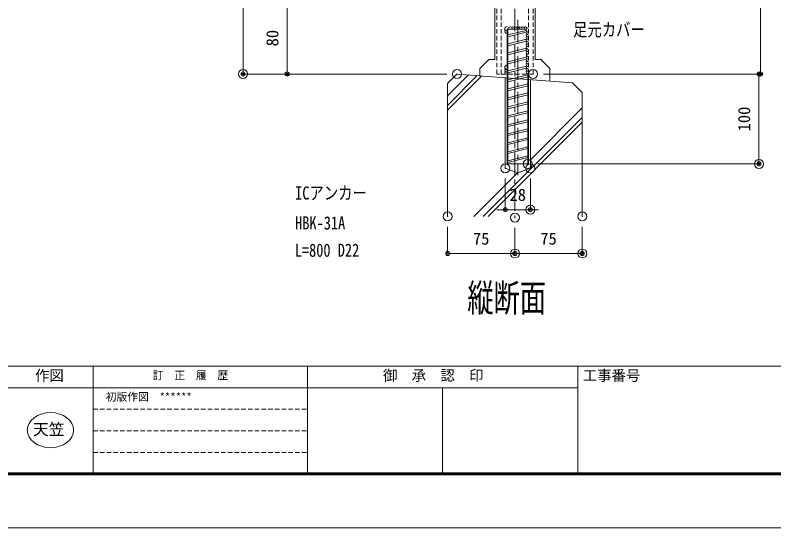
# Model space of a CAD drawing. Units: millimetres, scale not verified. Extents: x -3580 to 3580, y -1188 to 1188.
# Drawn here: x 1485 to 2330, y -1188 to -617 of the extents above; entities that cross this region are included whole.
import ezdxf
from ezdxf.enums import TextEntityAlignment as Align

# ---------------------------------------------------------------- set-up
doc = ezdxf.new("R2010")
doc.units = ezdxf.units.MM
doc.header["$LTSCALE"] = 20
doc.header["$PDMODE"] = 32
doc.header["$PDSIZE"] = 10
doc.linetypes.add('USER1', pattern=[2, 1.25, -0.25, 0.25, -0.25])
doc.linetypes.add('USER3', pattern=[0.375, 0.25, -0.125])
for name, color, linetype, lineweight in [('0-0_0', 7, 'Continuous', 18), ('0-1_DEFPOINTS', 7, 'Continuous', 18), ('0-3_アンカー', 4, 'Continuous', 18), ('0-4_WAKU', 7, 'Continuous', 18), ('0-7_2躯体線', 4, 'Continuous', 18), ('0-8_3中心線', 2, 'USER1', 18), ('0-A_1手摺寸法', 7, 'Continuous', 18)]:
    doc.layers.add(name, color=color, linetype=linetype, lineweight=lineweight)
doc.layers.add('0-2_MOJI', color=7, linetype='Continuous')
doc.styles.add('ＭＳ ゴシック', font='')
doc.styles.get('ＭＳ ゴシック').set_extended_font_data('MS Gothic')

# ---------------------------------------------------------------- blocks, each defined once
blk = doc.blocks.new('_ORIGIN2')
at = {"layer": '0-0_0'}
blk.add_line((-0.5, 0), (-1, 0), dxfattribs=at)
for radius in [0.5, 0.25]:
    blk.add_circle((0, 0), radius, dxfattribs=at)
blk = doc.blocks.new('D105')
at = {"layer": '0-1_DEFPOINTS'}
for p in [(3827.44, -178.95), (4062.65, -178.95), (4016.65, -258.95)]:
    blk.add_point(p, dxfattribs=at)
at = {"layer": '0-A_1手摺寸法'}
for p, q in [((4051.15, -178.95), (3827.44, -178.95)), ((3827.44, -254.35), (3827.44, -183.55)), ((4005.15, -258.95), (3827.44, -258.95))]:
    blk.add_line(p, q, dxfattribs=at)
at = {"layer": '0-A_1手摺寸法', "xscale": 4.6, "yscale": 4.6}
for p, rotation in [((3827.44, -178.95), 90), ((3827.44, -258.95), 270)]:
    blk.add_blockref('_ORIGIN2', p, dxfattribs=dict(at, rotation=rotation))
at = {"layer": '0-A_1手摺寸法', "style": 'ＭＳ ゴシック'}
blk.add_text('80', height=13.49, rotation=90, dxfattribs=at).set_placement((3821.69, -228.15), align=Align.BOTTOM_LEFT)
blk = doc.blocks.new('D106')
at = {"layer": '0-1_DEFPOINTS'}
for p in [(4051.15, 841.05), (3778.21, -258.95), (4016.65, -258.95)]:
    blk.add_point(p, dxfattribs=at)
at = {"layer": '0-A_1手摺寸法'}
for p, q in [((4039.65, 841.05), (3778.21, 841.05)), ((3778.21, 836.45), (3778.21, -254.35)), ((4005.15, -258.95), (3778.21, -258.95))]:
    blk.add_line(p, q, dxfattribs=at)
at = {"layer": '0-A_1手摺寸法', "xscale": 4.6, "yscale": 4.6}
for p, rotation in [((3778.21, 841.05), 90), ((3778.21, -258.95), 270)]:
    blk.add_blockref('_ORIGIN2', p, dxfattribs=dict(at, rotation=rotation))
at = {"layer": '0-A_1手摺寸法', "style": 'ＭＳ ゴシック'}
blk.add_text('1100', height=13.49, rotation=90, dxfattribs=at).set_placement((3772.46, 272.65), align=Align.BOTTOM_LEFT)
blk = doc.blocks.new('D107')
at = {"layer": '0-1_DEFPOINTS'}
for p in [(4006.15, -417.49), (4081.15, -418.68), (4081.15, -458.7)]:
    blk.add_point(p, dxfattribs=at)
at = {"layer": '0-A_1手摺寸法'}
for p, q in [((4006.15, -428.99), (4006.15, -458.7)), ((4081.15, -430.18), (4081.15, -458.7)), ((4010.75, -458.7), (4076.55, -458.7))]:
    blk.add_line(p, q, dxfattribs=at)
at = {"layer": '0-A_1手摺寸法', "xscale": 4.6, "yscale": 4.6, "rotation": 180}
blk.add_blockref('_ORIGIN2', (4006.15, -458.7), dxfattribs=at)
at = {"layer": '0-A_1手摺寸法', "xscale": 4.6, "yscale": 4.6}
blk.add_blockref('_ORIGIN2', (4081.15, -458.7), dxfattribs=at)
at = {"layer": '0-A_1手摺寸法', "style": 'ＭＳ ゴシック'}
blk.add_text('75', height=13.49, dxfattribs=at).set_placement((4034.45, -452.95), align=Align.BOTTOM_LEFT)
blk = doc.blocks.new('D108')
at = {"layer": '0-1_DEFPOINTS'}
for p in [(4081.15, -418.68), (4156.15, -417.49), (4156.15, -458.7)]:
    blk.add_point(p, dxfattribs=at)
at = {"layer": '0-A_1手摺寸法'}
for p, q in [((4081.15, -430.18), (4081.15, -458.7)), ((4156.15, -428.99), (4156.15, -458.7)), ((4085.75, -458.7), (4151.55, -458.7))]:
    blk.add_line(p, q, dxfattribs=at)
at = {"layer": '0-A_1手摺寸法', "xscale": 4.6, "yscale": 4.6, "rotation": 180}
blk.add_blockref('_ORIGIN2', (4081.15, -458.7), dxfattribs=at)
at = {"layer": '0-A_1手摺寸法', "xscale": 4.6, "yscale": 4.6}
blk.add_blockref('_ORIGIN2', (4156.15, -458.7), dxfattribs=at)
at = {"layer": '0-A_1手摺寸法', "style": 'ＭＳ ゴシック'}
blk.add_text('75', height=13.49, dxfattribs=at).set_placement((4109.45, -452.95), align=Align.BOTTOM_LEFT)
blk = doc.blocks.new('D119')
at = {"layer": '0-1_DEFPOINTS'}
for p in [(4101.4, 541.05), (4354.99, 541.05), (4101.4, -258.95)]:
    blk.add_point(p, dxfattribs=at)
at = {"layer": '0-A_1手摺寸法'}
for p, q in [((4112.9, 541.05), (4354.99, 541.05)), ((4354.99, -254.35), (4354.99, 536.45)), ((4112.9, -258.95), (4354.99, -258.95))]:
    blk.add_line(p, q, dxfattribs=at)
at = {"layer": '0-A_1手摺寸法', "xscale": 4.6, "yscale": 4.6}
for p, rotation in [((4354.99, 541.05), 90), ((4354.99, -258.95), 270)]:
    blk.add_blockref('_ORIGIN2', p, dxfattribs=dict(at, rotation=rotation))
at = {"layer": '0-A_1手摺寸法', "style": 'ＭＳ ゴシック'}
blk.add_text('800', height=13.49, rotation=90, dxfattribs=at).set_placement((4349.24, 127.25), align=Align.BOTTOM_LEFT)
blk = doc.blocks.new('D161')
at = {"layer": '0-1_DEFPOINTS'}
for p in [(4070.4, -363.85), (4098.4, -363.85), (4098.4, -409.93)]:
    blk.add_point(p, dxfattribs=at)
at = {"layer": '0-A_1手摺寸法'}
for p, q in [((4070.4, -375.35), (4070.4, -409.93)), ((4098.4, -375.35), (4098.4, -409.93)), ((4065.8, -409.93), (4061.2, -409.93)), ((4070.4, -409.93), (4098.4, -409.93)), ((4103, -409.93), (4107.6, -409.93))]:
    blk.add_line(p, q, dxfattribs=at)
at = {"layer": '0-A_1手摺寸法', "xscale": 4.6, "yscale": 4.6}
blk.add_blockref('_ORIGIN2', (4070.4, -409.93), dxfattribs=at)
at = {"layer": '0-A_1手摺寸法', "xscale": 4.6, "yscale": 4.6, "rotation": 180}
blk.add_blockref('_ORIGIN2', (4098.4, -409.93), dxfattribs=at)
at = {"layer": '0-A_1手摺寸法', "style": 'ＭＳ ゴシック'}
blk.add_text('28', height=13.49, dxfattribs=at).set_placement((4075.2, -404.18), align=Align.BOTTOM_LEFT)
blk = doc.blocks.new('D162')
at = {"layer": '0-1_DEFPOINTS'}
for p in [(4101.4, -258.95), (4095.4, -358.95), (4353.12, -358.95)]:
    blk.add_point(p, dxfattribs=at)
at = {"layer": '0-A_1手摺寸法'}
for p, q in [((4112.9, -258.95), (4353.12, -258.95)), ((4353.12, -263.55), (4353.12, -354.35)), ((4106.9, -358.95), (4353.12, -358.95))]:
    blk.add_line(p, q, dxfattribs=at)
at = {"layer": '0-A_1手摺寸法', "xscale": 4.6, "yscale": 4.6}
for p, rotation in [((4353.12, -258.95), 90), ((4353.12, -358.95), 270)]:
    blk.add_blockref('_ORIGIN2', p, dxfattribs=dict(at, rotation=rotation))
at = {"layer": '0-A_1手摺寸法', "style": 'ＭＳ ゴシック'}
blk.add_text('100', height=13.49, rotation=90, dxfattribs=at).set_placement((4347.37, -322.75), align=Align.BOTTOM_LEFT)

msp = doc.modelspace()

# ---------------------------------------------------------------- linework, layer by layer
at = {"layer": '0-0_0'}
for p, q in [((2019.1, 162.38), (2019.1, -666.69)), ((2064.1, 162.38), (2064.1, -666.69)), ((2002.48, -676.69), (2012.48, -666.69)), ((2012.48, -666.69), (2019.1, -666.69)), ((2064.1, -666.69), (2070.48, -666.69)), ((2080.48, -676.69), (2070.48, -666.69)), ((2002.48, -676.69), (2002.48, -684.79)), ((2080.48, -676.69), (2080.48, -690.61))]:
    msp.add_line(p, q, dxfattribs=at)
msp.add_ellipse((1524.13, -1079.3), major_axis=(25.85, 0), ratio=0.755094, dxfattribs=at)
at = {"layer": '0-1_DEFPOINTS', "color": 5}
msp.add_line((215.8, -1188), (3579.8, -1188), dxfattribs=at)
at = {"layer": '0-3_アンカー', "linetype": 'USER3'}
for p, q in [((2021.35, 117.11), (2021.35, -682.89)), ((2026.35, 117.11), (2026.35, -682.89)), ((2056.85, 117.11), (2056.85, -682.89)), ((2061.85, 117.11), (2061.85, -682.89)), ((2061.85, -682.89), (2021.35, -682.89))]:
    msp.add_line(p, q, dxfattribs=at)
at = {"layer": '0-3_アンカー'}
for p, q in [((2032.85, -632.89), (2054.49, -632.89)), ((2032.85, -632.89), (2032.85, -782.89)), ((2033.85, -632.89), (2033.85, -782.89)), ((2054.36, -634.24), (2033.85, -639.37)), ((2054.33, -636.31), (2033.85, -641.43)), ((2054.37, -644.24), (2033.85, -649.37)), ((2054.66, -646.23), (2033.85, -651.43)), ((2054.63, -654.17), (2033.85, -659.37)), ((2054.39, -656.29), (2033.85, -661.43)), ((2054.34, -664.24), (2033.85, -669.37)), ((2054.35, -666.3), (2033.85, -671.43)), ((2054.41, -674.23), (2033.85, -679.37)), ((2054.7, -676.22), (2033.85, -681.43)), ((2055.85, -683.87), (2033.85, -689.37)), ((2055.85, -682.89), (2055.85, -782.89)), ((2056.85, -682.89), (2056.85, -782.89)), ((2055.85, -685.93), (2033.85, -691.43)), ((2055.85, -693.87), (2033.85, -699.37)), ((2055.85, -695.93), (2033.85, -701.43)), ((2055.85, -703.87), (2033.85, -709.37)), ((2055.85, -705.93), (2033.85, -711.43)), ((2055.85, -713.87), (2033.85, -719.37)), ((2055.85, -715.93), (2033.85, -721.43)), ((2055.85, -723.87), (2033.85, -729.37)), ((2055.85, -725.93), (2033.85, -731.43)), ((2055.85, -733.87), (2033.85, -739.37)), ((2055.85, -735.93), (2033.85, -741.43)), ((2055.85, -743.87), (2033.85, -749.37)), ((2055.85, -745.93), (2033.85, -751.43)), ((2055.85, -753.87), (2033.85, -759.37)), ((2055.85, -755.93), (2033.85, -761.43)), ((2055.85, -763.87), (2033.85, -769.37)), ((2055.85, -765.93), (2033.85, -771.43)), ((2055.85, -773.87), (2033.85, -779.37)), ((2055.85, -775.93), (2033.85, -781.43)), ((2032.85, -782.89), (2056.85, -782.89))]:
    msp.add_line(p, q, dxfattribs=at)
for centre, start, end in [((2032.85, -632.62), 90, 270), ((2036.38, -632.89), 0, 180), ((2039.12, -632.89), 0, 122.76881), ((2041.86, -632.89), 0, 122.76881), ((2044.6, -632.89), 0, 122.76881), ((2047.34, -632.89), 0, 122.76881), ((2050.08, -632.89), 0, 122.76881), ((2052.82, -632.89), 22.73398, 122.76881), ((2056.85, -633.79), 90, 270), ((2032.85, -635.36), 147.23119, 270), ((2056.85, -636.53), 147.23119, 270), ((2056.85, -639.27), 147.23119, 270), ((2056.85, -642.01), 147.23119, 270), ((2056.85, -644.75), 147.23119, 270), ((2056.85, -647.49), 147.23119, 270), ((2056.85, -650.23), 147.23119, 270), ((2056.85, -652.97), 147.23119, 270), ((2056.85, -655.71), 147.23119, 270), ((2056.85, -658.45), 147.23119, 270), ((2056.85, -661.19), 147.23119, 270), ((2056.85, -663.92), 147.23119, 270), ((2056.85, -666.66), 147.23119, 270), ((2032.85, -675.42), 90, 270), ((2056.85, -669.4), 147.23119, 270), ((2056.85, -672.14), 147.23119, 270), ((2056.85, -674.88), 147.23119, 270), ((2032.85, -678.16), 147.23119, 270), ((2032.85, -680.9), 147.23119, 231.85813), ((2056.85, -677.62), 147.23119, 270), ((2056.85, -680.36), 147.23119, 270)]:
    msp.add_arc(centre, 2.53, start, end, dxfattribs=at)
at = {"layer": '0-4_WAKU'}
for p, q in [((295.8, -1008), (3495.8, -1008)), ((1571.8, -1008), (1571.8, -1128)), ((1810.47, -1008), (1810.47, -1128)), ((2111.8, -1008), (2111.8, -1128)), ((1271.8, -1032), (1571.8, -1032)), ((1571.8, -1032), (1810.47, -1032)), ((1810.47, -1032), (2111.8, -1032)), ((1961.14, -1032), (1961.14, -1128)), ((294.6, -1129.2), (3497, -1129.2)), ((295.2, -1128.6), (3496.4, -1128.6)), ((295.8, -1128), (3495.8, -1128)), ((296.4, -1127.4), (3495.2, -1127.4)), ((297, -1126.8), (3494.6, -1126.8))]:
    msp.add_line(p, q, dxfattribs=at)
at = {"layer": '0-4_WAKU', "linetype": 'USER3'}
for p, q in [((1571.8, -1056), (1810.47, -1056)), ((1571.8, -1080), (1810.47, -1080)), ((1571.8, -1104), (1810.47, -1104))]:
    msp.add_line(p, q, dxfattribs=at)
at = {"layer": '0-7_2躯体線'}
for p, q in [((1977.11, -682.89), (1966.6, -693.4)), ((1966.6, -707.11), (1989.87, -683.85)), ((1966.6, -717.72), (1999.74, -684.58)), ((2105.69, -692.49), (1977.11, -682.89)), ((1966.6, -723.02), (2004.67, -684.95)), ((2030.85, -686.9), (2030.85, -787.8)), ((2058.85, -688.99), (2058.85, -787.8)), ((2116.6, -703.4), (2105.69, -692.49)), ((1966.6, -841.43), (1966.6, -693.4)), ((2116.6, -841.43), (2116.6, -703.4)), ((2058.85, -778.35), (2116.6, -720.6)), ((2006.38, -841.43), (2116.6, -731.21)), ((2011.68, -841.43), (2116.6, -736.5)), ((1995.77, -841.43), (2044.46, -792.75)), ((2044.85, -792.89), (2030.85, -787.8)), ((2044.85, -792.89), (2058.85, -787.8))]:
    msp.add_line(p, q, dxfattribs=at)
at = {"layer": '0-8_3中心線'}
for p, q in [((2041.6, 469.74), (2041.6, -842.62)), ((2044.85, -622.65), (2044.85, -795.29))]:
    msp.add_line(p, q, dxfattribs=at)

# ---------------------------------------------------------------- block references
at = {"layer": '0-A_1手摺寸法'}
for name in ['D106', 'D119', 'D105', 'D162', 'D161', 'D107', 'D108']:
    msp.add_blockref(name, (-2039.54, -423.94), dxfattribs=at)

# ---------------------------------------------------------------- texts
at = {"layer": '0-0_0', "style": 'ＭＳ ゴシック'}
for s, height, width, p in [('足元カバー', 14.66, 0.8, (2106.37, -645.14)), ('ICアンカー ', 14.66, 0.8, (1796.77, -826.99)), ('HBK-31A', 14.66, 0.8, (1796.77, -860.32)), ('L=800 D22', 14.66, 0.8, (1796.35, -890.66)), ('縦断面', 30.55, 0.7, (1988.72, -956.51))]:
    msp.add_text(s, height=height, dxfattribs=dict(at, width=width)).set_placement(p, align=Align.BOTTOM_LEFT)
for s, height, p in [('初版作図\u3000******', 8.798, (1585.71, -1049.28)), ('天笠', 12.9, (1504.64, -1088.66))]:
    msp.add_text(s, height=height, dxfattribs=at).set_placement(p, align=Align.BOTTOM_LEFT)
at = {"layer": '0-2_MOJI', "style": 'ＭＳ ゴシック'}
for s, height, p in [('作図', 11.73, (1506.94, -1027.79)), ('訂\u3000正\u3000履\u3000歴', 8.798, (1638.13, -1025.28)), ('御  承  認  印', 11.73, (1894.7, -1027.79)), ('工事番号', 11.73, (2117.31, -1027.79))]:
    msp.add_text(s, height=height, dxfattribs=at).set_placement(p, align=Align.BOTTOM_LEFT)

doc.saveas('drawing.dxf')
